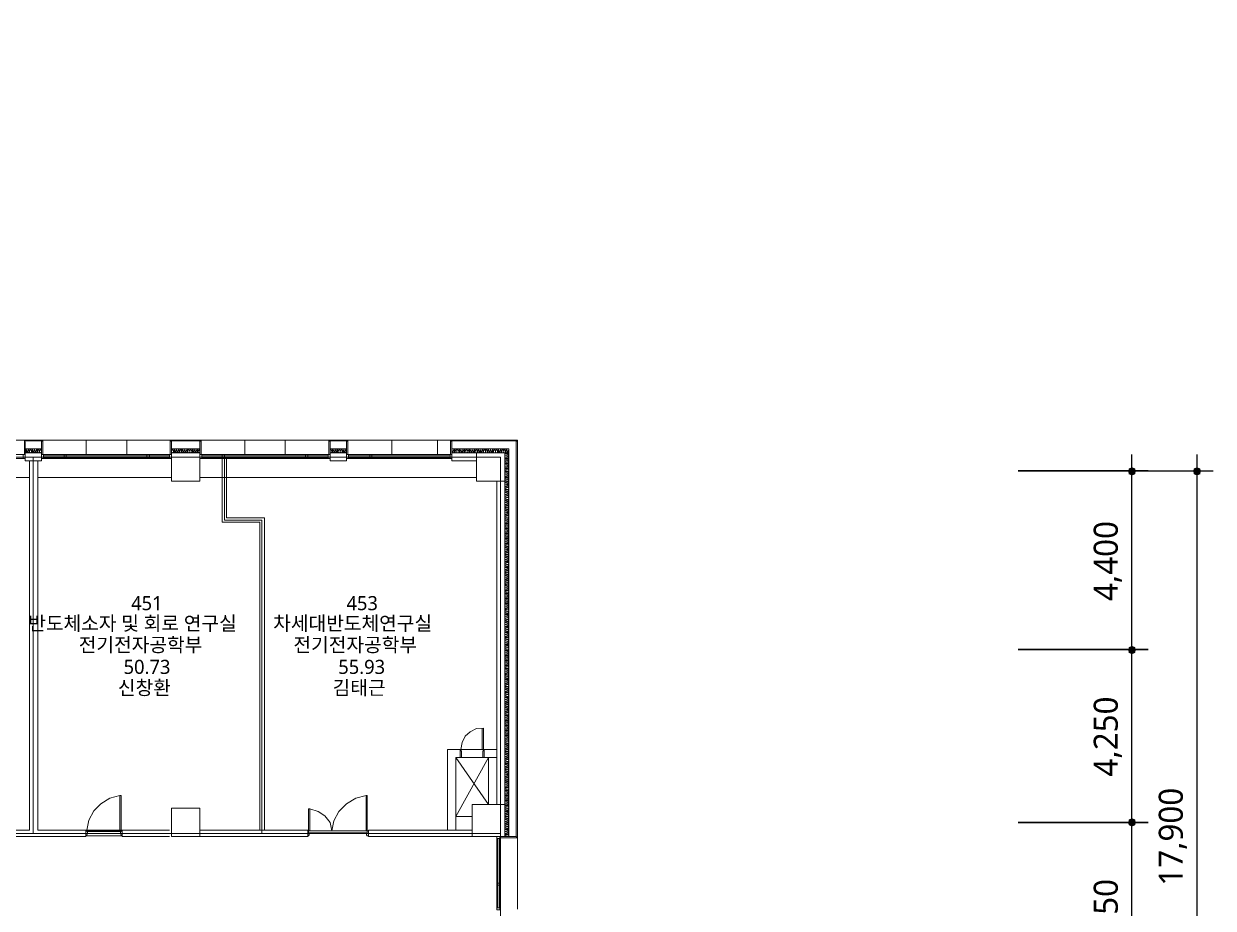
# Model space of a CAD drawing. Header units: millimetres. Extents: x -4005 to 126991, y -1911 to 106703.
# Drawn here: x 97711 to 126991, y 27862 to 49640 of the extents above; entities that cross this region are included whole.
import ezdxf

# ---------------------------------------------------------------- set-up
doc = ezdxf.new("R2010")
doc.units = ezdxf.units.MM
for name, color, linetype in [('PDF_문자', 7, 'Continuous'), ('PDF_솔리드 채우기', 7, 'Continuous'), ('PDF_형상', 7, 'Continuous')]:
    doc.layers.add(name, color=color, linetype=linetype)
doc.styles.add('PDF 맑은 고딕', font='malgun.ttf')

msp = doc.modelspace()

# ---------------------------------------------------------------- linework, layer by layer
at = {"layer": 'PDF_솔리드 채우기', "transparency": 33554559}
for points in [[(124914, 38689), (124898, 38627), (124992, 38627)], [(124992, 38720), (124914, 38689), (124992, 38627)], [(125069, 38689), (124992, 38720), (124992, 38627)], [(125085, 38627), (125069, 38689), (124992, 38627)], [(126515, 38689), (126499, 38627), (126593, 38627)], [(126593, 38720), (126515, 38689), (126593, 38627)], [(126670, 38689), (126593, 38720), (126593, 38627)], [(126686, 38627), (126670, 38689), (126593, 38627)], [(124898, 38627), (124914, 38549), (124992, 38627)], [(124914, 38549), (124992, 38518), (124992, 38627)], [(124992, 38518), (125069, 38549), (124992, 38627)], [(125069, 38549), (125085, 38627), (124992, 38627)], [(126499, 38627), (126515, 38549), (126593, 38627)], [(126515, 38549), (126593, 38518), (126593, 38627)], [(126593, 38518), (126670, 38549), (126593, 38627)], [(126670, 38549), (126686, 38627), (126593, 38627)], [(124914, 34290), (124898, 34228), (124992, 34228)], [(124914, 34290), (124898, 34228), (124992, 34228)], [(124992, 34321), (124914, 34290), (124992, 34228)], [(124992, 34321), (124914, 34290), (124992, 34228)], [(125069, 34290), (124992, 34321), (124992, 34228)], [(125069, 34290), (124992, 34321), (124992, 34228)], [(125085, 34228), (125069, 34290), (124992, 34228)], [(125085, 34228), (125069, 34290), (124992, 34228)], [(124898, 34228), (124914, 34150), (124992, 34228)], [(124898, 34228), (124914, 34150), (124992, 34228)], [(124914, 34150), (124992, 34119), (124992, 34228)], [(124914, 34150), (124992, 34119), (124992, 34228)], [(124992, 34119), (125069, 34150), (124992, 34228)], [(125069, 34150), (125085, 34228), (124992, 34228)], [(124992, 34119), (125069, 34150), (124992, 34228)], [(125069, 34150), (125085, 34228), (124992, 34228)], [(124914, 30046), (124898, 29969), (124992, 29969)], [(124914, 30046), (124898, 29969), (124992, 29969)], [(124898, 29969), (124914, 29907), (124992, 29969)], [(124898, 29969), (124914, 29907), (124992, 29969)], [(124992, 30078), (124914, 30046), (124992, 29969)], [(124992, 30078), (124914, 30046), (124992, 29969)], [(124914, 29907), (124992, 29875), (124992, 29969)], [(124914, 29907), (124992, 29875), (124992, 29969)], [(125069, 30046), (124992, 30078), (124992, 29969)], [(125069, 30046), (124992, 30078), (124992, 29969)], [(125085, 29969), (125069, 30046), (124992, 29969)], [(125085, 29969), (125069, 30046), (124992, 29969)], [(124992, 29875), (125069, 29907), (124992, 29969)], [(125069, 29907), (125085, 29969), (124992, 29969)], [(124992, 29875), (125069, 29907), (124992, 29969)], [(125069, 29907), (125085, 29969), (124992, 29969)]]:
    msp.add_solid(points, dxfattribs=at)
at = {"layer": 'PDF_형상', "lineweight": 5}
for points in [[(80953, 49975), (80953, 42482), (79306, 42482), (79306, 38969), (82943, 38969), (86456, 38969), (97944, 38969), (103571, 38969), (109447, 38969), (109447, 29704), (109447, 24435), (105452, 24435), (105452, 20471), (101706, 20471), (97944, 20471), (94198, 20471), (90451, 20471), (86705, 20471), (82943, 20471), (79197, 20471), (75451, 20471), (71704, 20471)], [(108219, 39389), (81327, 39389), (81295, 39358), (81295, 39031), (81327, 39031), (81327, 39389)], [(99250, 39389), (99250, 39031)], [(100244, 39389), (100244, 39031)], [(103151, 39389), (103151, 39031)], [(104146, 39389), (104146, 39031)], [(106773, 39389), (106773, 39031)], [(107892, 39389), (107892, 39031)], [(94555, 39031), (97742, 39031)], [(98146, 39031), (101348, 39031)], [(98193, 39000), (101301, 39000)], [(98193, 38954), (101301, 38954)], [(102048, 39031), (105250, 39031)], [(102094, 39000), (105203, 39000)], [(102094, 38954), (105203, 38954)], [(105654, 39031), (108250, 39031)], [(105701, 39000), (108203, 39000)], [(105701, 38954), (108203, 38954)], [(108747, 29782), (106198, 29782), (106198, 29627), (109556, 29627), (109556, 39078), (108250, 39078), (108250, 38876), (108856, 38876)], [(108250, 39171), (109649, 39171), (109649, 29627)], [(108856, 39078), (108856, 38378), (109556, 38378)], [(109556, 39078), (109556, 39062), (109571, 39062), (109618, 39062), (109633, 39062), (109649, 39047), (109633, 39031), (109618, 39031), (109571, 39047), (109556, 39047), (109556, 39031), (109556, 39016), (109556, 39000), (109571, 39000), (109556, 39000), (109556, 38985), (109556, 38969), (109556, 38954), (109571, 38954), (109618, 38969), (109633, 38969), (109649, 38954), (109633, 38938), (109618, 38938), (109571, 38938), (109556, 38938), (109556, 38922), (109556, 38907), (109571, 38907), (109618, 38922), (109633, 38922), (109649, 38907), (109633, 38891), (109618, 38876), (109571, 38891), (109556, 38891), (109556, 38876), (109556, 38860), (109571, 38860), (109618, 38876), (109633, 38860), (109649, 38845), (109633, 38829), (109618, 38829), (109571, 38845), (109556, 38845), (109556, 38829), (109556, 38814), (109571, 38814), (109618, 38814), (109633, 38814), (109649, 38798), (109633, 38783), (109618, 38783), (109571, 38798), (109556, 38798), (109556, 38783), (109556, 38767), (109556, 38751), (109571, 38751), (109556, 38751), (109556, 38736), (109556, 38720), (109556, 38705), (109571, 38705), (109618, 38720), (109633, 38720), (109649, 38705), (109633, 38689), (109618, 38689), (109571, 38689), (109556, 38689), (109556, 38674), (109556, 38658), (109571, 38658), (109618, 38674), (109633, 38674), (109649, 38658), (109633, 38627), (109618, 38627), (109571, 38643), (109556, 38643), (109556, 38627), (109556, 38612), (109571, 38612), (109618, 38612), (109633, 38612), (109649, 38596), (109633, 38580), (109618, 38580), (109571, 38596), (109556, 38596), (109556, 38580), (109556, 38565), (109571, 38549), (109556, 38549), (109556, 38534), (109556, 38518), (109556, 38503), (109571, 38503), (109618, 38518), (109633, 38518), (109649, 38503), (109633, 38487), (109618, 38487), (109571, 38487), (109556, 38487), (109556, 38472), (109556, 38456), (109571, 38456), (109618, 38472), (109633, 38472), (109649, 38456), (109633, 38441), (109618, 38425), (109571, 38441), (109556, 38441), (109556, 38425), (109556, 38409), (109571, 38409), (109618, 38425), (109633, 38409), (109649, 38394), (109633, 38378), (109618, 38378), (109571, 38394), (109556, 38394), (109556, 38378), (109556, 38363), (109571, 38363), (109618, 38363), (109633, 38363), (109649, 38347), (109633, 38332), (109618, 38332), (109571, 38347), (109556, 38347), (109556, 38332), (109556, 38316), (109556, 38301), (109571, 38301), (109556, 38301), (109556, 38285), (109556, 38270), (109556, 38254), (109571, 38254), (109618, 38270), (109633, 38270), (109649, 38254), (109633, 38238), (109618, 38238), (109571, 38238), (109556, 38238), (109556, 38223), (109556, 38207), (109571, 38207), (109618, 38223), (109633, 38223), (109649, 38207), (109633, 38176), (109618, 38176), (109571, 38192), (109556, 38192), (109556, 38176), (109556, 38161), (109571, 38161), (109618, 38176), (109633, 38161), (109649, 38145), (109633, 38130), (109618, 38130), (109571, 38145), (109556, 38145), (109556, 38130), (109556, 38114), (109571, 38114), (109618, 38114), (109633, 38114), (109649, 38099), (109633, 38083), (109618, 38083), (109571, 38099), (109556, 38099), (109556, 38083), (109556, 38067), (109556, 38052), (109571, 38052), (109556, 38036), (109556, 38021), (109556, 38005), (109571, 38005), (109618, 38021), (109633, 38021), (109649, 38005), (109633, 37990), (109618, 37974), (109571, 37990), (109556, 37990), (109556, 37974), (109556, 37959), (109571, 37959), (109618, 37974), (109633, 37974), (109649, 37943), (109633, 37928), (109618, 37928), (109571, 37943), (109556, 37943), (109556, 37928), (109556, 37912), (109571, 37912), (109618, 37912), (109633, 37912), (109649, 37896), (109633, 37881), (109618, 37881), (109571, 37896), (109556, 37896), (109556, 37881), (109556, 37865), (109556, 37850), (109571, 37850), (109556, 37850), (109556, 37834), (109556, 37819), (109556, 37803), (109571, 37803), (109618, 37819), (109633, 37819), (109649, 37803), (109633, 37788), (109618, 37788), (109571, 37788), (109556, 37788), (109556, 37772), (109556, 37757), (109571, 37757), (109618, 37772), (109633, 37772), (109649, 37757), (109633, 37741), (109618, 37725), (109571, 37741), (109556, 37741), (109556, 37725), (109556, 37710), (109571, 37710), (109618, 37725), (109633, 37710), (109649, 37694), (109633, 37679), (109618, 37679), (109571, 37694), (109556, 37694), (109556, 37679), (109556, 37663), (109571, 37663), (109618, 37663), (109633, 37663), (109649, 37648), (109633, 37632), (109618, 37632), (109571, 37648), (109556, 37648), (109556, 37632), (109556, 37617), (109556, 37601), (109571, 37601), (109556, 37601), (109556, 37586), (109556, 37570), (109556, 37554), (109571, 37554), (109618, 37570), (109633, 37570), (109649, 37554), (109633, 37539), (109618, 37539), (109571, 37539), (109556, 37539), (109556, 37523), (109556, 37508), (109571, 37508), (109618, 37523), (109633, 37523), (109649, 37508), (109633, 37477), (109618, 37477), (109571, 37492), (109556, 37492), (109556, 37477), (109556, 37461), (109571, 37461), (109618, 37477), (109633, 37461), (109649, 37446), (109633, 37430), (109618, 37430), (109571, 37446), (109556, 37446), (109556, 37430), (109556, 37415), (109571, 37399), (109556, 37399), (109556, 37383), (109556, 37368), (109556, 37352), (109571, 37352), (109618, 37368), (109633, 37368), (109649, 37352), (109633, 37337), (109618, 37337), (109571, 37337), (109556, 37337), (109556, 37321), (109556, 37306), (109571, 37306), (109618, 37321), (109633, 37321), (109649, 37306), (109633, 37290), (109618, 37275), (109571, 37290), (109556, 37290), (109556, 37275), (109556, 37259), (109571, 37259), (109618, 37275), (109633, 37259), (109649, 37244), (109633, 37228), (109618, 37228), (109571, 37244), (109556, 37244), (109556, 37228), (109556, 37213), (109571, 37213), (109618, 37213), (109633, 37213), (109649, 37197), (109633, 37181), (109618, 37181), (109571, 37197), (109556, 37197), (109556, 37181), (109556, 37166), (109556, 37150), (109571, 37150), (109556, 37150), (109556, 37135), (109556, 37119), (109556, 37104), (109571, 37104), (109618, 37119), (109633, 37119), (109649, 37104), (109633, 37088), (109618, 37088), (109571, 37088), (109556, 37088), (109556, 37073), (109556, 37057), (109571, 37057), (109618, 37073), (109633, 37073), (109649, 37057), (109633, 37042), (109618, 37026), (109571, 37042), (109556, 37042), (109556, 37026), (109556, 37010), (109571, 37010), (109618, 37026), (109633, 37010), (109649, 36995), (109633, 36979), (109618, 36979), (109571, 36995), (109556, 36995), (109556, 36979), (109556, 36964), (109571, 36964), (109618, 36964), (109633, 36964), (109649, 36948), (109633, 36933), (109618, 36933), (109571, 36948), (109556, 36948), (109556, 36933), (109556, 36917), (109556, 36902), (109571, 36902), (109556, 36886), (109556, 36871), (109556, 36855), (109571, 36855), (109618, 36871), (109633, 36871), (109649, 36855), (109633, 36839), (109618, 36839), (109571, 36839), (109556, 36839), (109556, 36824), (109556, 36808), (109571, 36808), (109618, 36824), (109633, 36824), (109649, 36793), (109633, 36777), (109618, 36777), (109571, 36793), (109556, 36793), (109556, 36777), (109556, 36762), (109571, 36762), (109618, 36762), (109633, 36762), (109649, 36746), (109633, 36731), (109618, 36731), (109571, 36746), (109556, 36746), (109556, 36731), (109556, 36715), (109556, 36700), (109571, 36700), (109556, 36700), (109556, 36684), (109556, 36668), (109556, 36653), (109571, 36653), (109618, 36668), (109633, 36668), (109649, 36653), (109633, 36637), (109618, 36637), (109571, 36637), (109556, 36637), (109556, 36622), (109556, 36606), (109571, 36606), (109618, 36622), (109633, 36622), (109649, 36606), (109633, 36591), (109618, 36575), (109571, 36591), (109556, 36591), (109556, 36575), (109556, 36560), (109571, 36560), (109618, 36575), (109633, 36560), (109649, 36544), (109633, 36529), (109618, 36529), (109571, 36544), (109556, 36544), (109556, 36529), (109556, 36513), (109571, 36513), (109618, 36513), (109633, 36513), (109649, 36497), (109633, 36482), (109618, 36482), (109571, 36497), (109556, 36497), (109556, 36482), (109556, 36466), (109556, 36451), (109571, 36451), (109556, 36451), (109556, 36435), (109556, 36420), (109556, 36404), (109571, 36404), (109618, 36420), (109633, 36420), (109649, 36404), (109633, 36389), (109618, 36389), (109571, 36389), (109556, 36389), (109556, 36373), (109556, 36358), (109571, 36358), (109618, 36373), (109633, 36373), (109649, 36358), (109633, 36326), (109618, 36326), (109571, 36342), (109556, 36342), (109556, 36326), (109556, 36311), (109571, 36311), (109618, 36326), (109633, 36311), (109649, 36295), (109633, 36280), (109618, 36280), (109571, 36295), (109556, 36295), (109556, 36280), (109556, 36264), (109571, 36264), (109618, 36264), (109633, 36264), (109649, 36249), (109633, 36233), (109618, 36233), (109571, 36249), (109556, 36249), (109556, 36233), (109556, 36218), (109556, 36202), (109571, 36202), (109618, 36218), (109633, 36218), (109649, 36202), (109633, 36187), (109618, 36187), (109571, 36187), (109556, 36187), (109556, 36171), (109556, 36155), (109571, 36155), (109618, 36171), (109633, 36171), (109649, 36155), (109633, 36140), (109618, 36124), (109571, 36140), (109556, 36140), (109556, 36124), (109556, 36109), (109571, 36109), (109618, 36124), (109633, 36124), (109649, 36093), (109633, 36078), (109618, 36078), (109571, 36093), (109556, 36093), (109556, 36078), (109556, 36062), (109571, 36062), (109618, 36062), (109633, 36062), (109649, 36047), (109633, 36031), (109618, 36031), (109571, 36047), (109556, 36047), (109556, 36031), (109556, 36016), (109556, 36000), (109571, 36000), (109556, 36000), (109556, 35984), (109556, 35969), (109556, 35953), (109571, 35953), (109618, 35969), (109633, 35969), (109649, 35953), (109633, 35938), (109618, 35938), (109571, 35938), (109556, 35938), (109556, 35922), (109556, 35907), (109571, 35907), (109618, 35922), (109633, 35922), (109649, 35907), (109633, 35891), (109618, 35876), (109571, 35891), (109556, 35891), (109556, 35876), (109556, 35860), (109571, 35860), (109618, 35876), (109633, 35860), (109649, 35845), (109633, 35829), (109618, 35829), (109571, 35845), (109556, 35845), (109556, 35829), (109556, 35813), (109571, 35813), (109618, 35813), (109633, 35813), (109649, 35798), (109633, 35782), (109618, 35782), (109571, 35798), (109556, 35798), (109556, 35782), (109556, 35767), (109556, 35751), (109571, 35751), (109556, 35751), (109556, 35736), (109556, 35720), (109556, 35705), (109571, 35705), (109618, 35720), (109633, 35720), (109649, 35705), (109633, 35689), (109618, 35689), (109571, 35689), (109556, 35689), (109556, 35674), (109556, 35658), (109571, 35658), (109618, 35674), (109633, 35674), (109649, 35658), (109633, 35627), (109618, 35627), (109571, 35642), (109556, 35642), (109556, 35627), (109556, 35611), (109571, 35611), (109618, 35611), (109633, 35611), (109649, 35596), (109633, 35580), (109618, 35580), (109571, 35596), (109556, 35596), (109556, 35580), (109556, 35565), (109571, 35549), (109556, 35549), (109556, 35534), (109556, 35518), (109556, 35503), (109571, 35503), (109618, 35518), (109633, 35518), (109649, 35503), (109633, 35487), (109618, 35487), (109571, 35487), (109556, 35487), (109556, 35472), (109556, 35456), (109571, 35456), (109618, 35472), (109633, 35472), (109649, 35456), (109633, 35440), (109618, 35425), (109571, 35440), (109556, 35440), (109556, 35425), (109556, 35409), (109571, 35409), (109618, 35425), (109633, 35409), (109649, 35394), (109633, 35378), (109618, 35378), (109571, 35394), (109556, 35394), (109556, 35378), (109556, 35363), (109571, 35363), (109618, 35363), (109633, 35363), (109649, 35347), (109633, 35332), (109618, 35332), (109571, 35347), (109556, 35347), (109556, 35332), (109556, 35316), (109556, 35301), (109571, 35301), (109556, 35301), (109556, 35285), (109556, 35269), (109556, 35254), (109571, 35254), (109618, 35269), (109633, 35269), (109649, 35254), (109633, 35238), (109618, 35238), (109571, 35238), (109556, 35238), (109556, 35223), (109556, 35207), (109571, 35207), (109618, 35223), (109633, 35223), (109649, 35207), (109633, 35176), (109618, 35176), (109571, 35192), (109556, 35192), (109556, 35176), (109556, 35161), (109571, 35161), (109618, 35176), (109633, 35161), (109649, 35145), (109633, 35130), (109618, 35130), (109571, 35145), (109556, 35145), (109556, 35130), (109556, 35114), (109571, 35114), (109618, 35114), (109633, 35114), (109649, 35098), (109633, 35083), (109618, 35083), (109571, 35098), (109556, 35098), (109556, 35083), (109556, 35067), (109556, 35052), (109571, 35052), (109556, 35036), (109556, 35021), (109556, 35005), (109571, 35005), (109618, 35021), (109633, 35021), (109649, 35005), (109633, 34990), (109618, 34974), (109571, 34990), (109556, 34990), (109556, 34974), (109556, 34959), (109571, 34959), (109618, 34974), (109633, 34974), (109649, 34943), (109633, 34927), (109618, 34927), (109571, 34943), (109556, 34943), (109556, 34927), (109556, 34912), (109571, 34912), (109618, 34912), (109633, 34912), (109649, 34896), (109633, 34881), (109618, 34881), (109571, 34896), (109556, 34896), (109556, 34881), (109556, 34865), (109556, 34850), (109571, 34850), (109556, 34850), (109556, 34834), (109556, 34819), (109556, 34803), (109571, 34803), (109618, 34819), (109633, 34819), (109649, 34803), (109633, 34788), (109618, 34788), (109571, 34788), (109556, 34788), (109556, 34772), (109556, 34756), (109571, 34756), (109618, 34772), (109633, 34772), (109649, 34756), (109633, 34741), (109618, 34725), (109571, 34741), (109556, 34741), (109556, 34725), (109556, 34710), (109571, 34710), (109618, 34725), (109633, 34710), (109649, 34694), (109633, 34679), (109618, 34679), (109571, 34694), (109556, 34694), (109556, 34679), (109556, 34663), (109571, 34663), (109618, 34663), (109633, 34663), (109649, 34648), (109633, 34632), (109618, 34632), (109571, 34648), (109556, 34648), (109556, 34632), (109556, 34617), (109556, 34601), (109571, 34601), (109556, 34601), (109556, 34585), (109556, 34570), (109556, 34554), (109571, 34554), (109618, 34570), (109633, 34570), (109649, 34554), (109633, 34539), (109618, 34539), (109571, 34539), (109556, 34539), (109556, 34523), (109556, 34508), (109571, 34508), (109618, 34523), (109633, 34523), (109649, 34508), (109633, 34477), (109618, 34477), (109571, 34492), (109556, 34492), (109556, 34477), (109556, 34461), (109571, 34461), (109618, 34477), (109633, 34461), (109649, 34446), (109633, 34430), (109618, 34430), (109571, 34446), (109556, 34446), (109556, 34430), (109556, 34414), (109571, 34399), (109556, 34399), (109556, 34383), (109556, 34368), (109556, 34352), (109571, 34352), (109618, 34368), (109633, 34368), (109649, 34352), (109633, 34337), (109618, 34337), (109571, 34337), (109556, 34337), (109556, 34321), (109556, 34306), (109571, 34306), (109618, 34321), (109633, 34321), (109649, 34306), (109633, 34290), (109618, 34275), (109571, 34290), (109556, 34290), (109556, 34275), (109556, 34259), (109571, 34259), (109618, 34275), (109633, 34275), (109649, 34243), (109633, 34228), (109618, 34228), (109571, 34243), (109556, 34243), (109556, 34228), (109556, 34212), (109571, 34212), (109618, 34212), (109633, 34212), (109649, 34197), (109633, 34181), (109618, 34181), (109571, 34197), (109556, 34197), (109556, 34181), (109556, 34166), (109556, 34150), (109571, 34150), (109556, 34150), (109556, 34135), (109556, 34119), (109556, 34104), (109571, 34104), (109618, 34119), (109633, 34119), (109649, 34104), (109633, 34088), (109618, 34088), (109571, 34088), (109556, 34088), (109556, 34072), (109556, 34057), (109571, 34057), (109618, 34072), (109633, 34072), (109649, 34057), (109633, 34041), (109618, 34026), (109571, 34041), (109556, 34041), (109556, 34026), (109556, 34010), (109571, 34010), (109618, 34026), (109633, 34010), (109649, 33995), (109633, 33979), (109618, 33979), (109571, 33995), (109556, 33995), (109556, 33979), (109556, 33964), (109571, 33964), (109618, 33964), (109633, 33964), (109649, 33948), (109633, 33933), (109618, 33933), (109571, 33948), (109556, 33948), (109556, 33933), (109556, 33917), (109556, 33901), (109571, 33901), (109556, 33886), (109556, 33870), (109556, 33855), (109571, 33855), (109618, 33870), (109633, 33870), (109649, 33855), (109633, 33839), (109618, 33839), (109571, 33839), (109556, 33839), (109556, 33824), (109556, 33808), (109571, 33808), (109618, 33824), (109633, 33824), (109649, 33793), (109633, 33777), (109618, 33777), (109571, 33793), (109556, 33793), (109556, 33777), (109556, 33762), (109571, 33762), (109618, 33762), (109633, 33762), (109649, 33746), (109633, 33731), (109618, 33731), (109571, 33746), (109556, 33746), (109556, 33731), (109556, 33715), (109556, 33699), (109571, 33699), (109556, 33699), (109556, 33684), (109556, 33668), (109556, 33653), (109571, 33653), (109618, 33668), (109633, 33668), (109649, 33653), (109633, 33637), (109618, 33637), (109571, 33637), (109556, 33637), (109556, 33622), (109556, 33606), (109571, 33606), (109618, 33622), (109633, 33622), (109649, 33606), (109633, 33591), (109618, 33575), (109571, 33591), (109556, 33591), (109556, 33575), (109556, 33560), (109571, 33560), (109618, 33575), (109633, 33560), (109649, 33544), (109633, 33528), (109618, 33528), (109571, 33544), (109556, 33544), (109556, 33528), (109556, 33513), (109571, 33513), (109618, 33513), (109633, 33513), (109649, 33497), (109633, 33482), (109618, 33482), (109571, 33497), (109556, 33497), (109556, 33482), (109556, 33466), (109556, 33451), (109571, 33451), (109556, 33451), (109556, 33435), (109556, 33420), (109556, 33404), (109571, 33404), (109618, 33420), (109633, 33420), (109649, 33404), (109633, 33389), (109618, 33389), (109571, 33389), (109556, 33389), (109556, 33373), (109556, 33357), (109571, 33357), (109618, 33373), (109633, 33373), (109649, 33357), (109633, 33326), (109618, 33326), (109571, 33342), (109556, 33342), (109556, 33326), (109556, 33311), (109571, 33311), (109618, 33326), (109633, 33311), (109649, 33295), (109633, 33280), (109618, 33280), (109571, 33295), (109556, 33295), (109556, 33280), (109556, 33264), (109571, 33264), (109618, 33264), (109633, 33264), (109649, 33249), (109633, 33233), (109618, 33233), (109571, 33249), (109556, 33249), (109556, 33233), (109556, 33218), (109556, 33202), (109571, 33202), (109618, 33218), (109633, 33218), (109649, 33202), (109633, 33186), (109618, 33186), (109571, 33186), (109556, 33186), (109556, 33171), (109556, 33155), (109571, 33155), (109618, 33171), (109633, 33171), (109649, 33155), (109633, 33140), (109618, 33124), (109571, 33140), (109556, 33140), (109556, 33124), (109556, 33109), (109571, 33109), (109618, 33124), (109633, 33124), (109649, 33093), (109633, 33078), (109618, 33078), (109571, 33093), (109556, 33093), (109556, 33078), (109556, 33062), (109571, 33062), (109618, 33062), (109633, 33062), (109649, 33047), (109633, 33031), (109618, 33031), (109571, 33047), (109556, 33047), (109556, 33031), (109556, 33015), (109556, 33000), (109571, 33000), (109556, 33000), (109556, 32984), (109556, 32969), (109556, 32953), (109571, 32953), (109618, 32969), (109633, 32969), (109649, 32953), (109633, 32938), (109618, 32938), (109571, 32938), (109556, 32938), (109556, 32922), (109556, 32907), (109571, 32907), (109618, 32922), (109633, 32922), (109649, 32907), (109633, 32891), (109618, 32876), (109571, 32891), (109556, 32891), (109556, 32876), (109556, 32860), (109571, 32860), (109618, 32876), (109633, 32860), (109649, 32844), (109633, 32829), (109618, 32829), (109571, 32844), (109556, 32844), (109556, 32829), (109556, 32813), (109571, 32813), (109618, 32813), (109633, 32813), (109649, 32798), (109633, 32782), (109618, 32782), (109571, 32798), (109556, 32798), (109556, 32782), (109556, 32767), (109556, 32751), (109571, 32751), (109556, 32751), (109556, 32736), (109556, 32720), (109556, 32705), (109571, 32705), (109618, 32720), (109633, 32720), (109649, 32705), (109633, 32689), (109618, 32689), (109571, 32689), (109556, 32689), (109556, 32673), (109556, 32658), (109571, 32658), (109618, 32673), (109633, 32673), (109649, 32658), (109633, 32627), (109618, 32627), (109571, 32642), (109556, 32642), (109556, 32627), (109556, 32611), (109571, 32611), (109618, 32611), (109633, 32611), (109649, 32596), (109633, 32580), (109618, 32580), (109571, 32596), (109556, 32596), (109556, 32580), (109556, 32565), (109571, 32549), (109556, 32549), (109556, 32534), (109556, 32518), (109556, 32502), (109571, 32502), (109618, 32518), (109633, 32518), (109649, 32502), (109633, 32487), (109618, 32487), (109571, 32487), (109556, 32487), (109556, 32471), (109556, 32456), (109571, 32456), (109618, 32471), (109633, 32471), (109649, 32456), (109633, 32440), (109618, 32425), (109571, 32440), (109556, 32440), (109556, 32425), (109556, 32409), (109571, 32409), (109618, 32425), (109633, 32409), (109649, 32394), (109633, 32378), (109618, 32378), (109571, 32394), (109556, 32394), (109556, 32378), (109556, 32363), (109571, 32363), (109618, 32363), (109633, 32363), (109649, 32347), (109633, 32331), (109618, 32331), (109571, 32347), (109556, 32347), (109556, 32331), (109556, 32316), (109556, 32300), (109571, 32300), (109556, 32300), (109556, 32285), (109556, 32269), (109556, 32254), (109571, 32254), (109618, 32269), (109633, 32269), (109649, 32254), (109633, 32238), (109618, 32238), (109571, 32238), (109556, 32238), (109556, 32223), (109556, 32207), (109571, 32207), (109618, 32223), (109633, 32223), (109649, 32207), (109633, 32192), (109618, 32176), (109571, 32192), (109556, 32192), (109556, 32176), (109556, 32160), (109571, 32160), (109618, 32176), (109633, 32160), (109649, 32145), (109633, 32129), (109618, 32129), (109571, 32145), (109556, 32145), (109556, 32129), (109556, 32114), (109571, 32114), (109618, 32114), (109633, 32114), (109649, 32098), (109633, 32083), (109618, 32083), (109571, 32098), (109556, 32098), (109556, 32083), (109556, 32067), (109556, 32052), (109571, 32052), (109556, 32036), (109556, 32021), (109556, 32005), (109571, 32005), (109618, 32021), (109633, 32021), (109649, 32005), (109633, 31989), (109618, 31974), (109571, 31989), (109556, 31989), (109556, 31974), (109556, 31958), (109571, 31958), (109618, 31974), (109633, 31974), (109649, 31943), (109633, 31927), (109618, 31927), (109571, 31943), (109556, 31943), (109556, 31927), (109556, 31912), (109571, 31912), (109618, 31912), (109633, 31912), (109649, 31896), (109633, 31881), (109618, 31881), (109571, 31896), (109556, 31896), (109556, 31881), (109556, 31865), (109556, 31850), (109571, 31850), (109556, 31850), (109556, 31834), (109556, 31819), (109556, 31803), (109571, 31803), (109618, 31819), (109633, 31819), (109649, 31803), (109633, 31787), (109618, 31787), (109571, 31787), (109556, 31787), (109556, 31772), (109556, 31756), (109571, 31756), (109618, 31772), (109633, 31772), (109649, 31756), (109633, 31741), (109618, 31725), (109571, 31741), (109556, 31741), (109556, 31725), (109556, 31710), (109571, 31710), (109618, 31725), (109633, 31710), (109649, 31694), (109633, 31679), (109618, 31679), (109571, 31694), (109556, 31694), (109556, 31679), (109556, 31663), (109571, 31663), (109618, 31663), (109633, 31663), (109649, 31648), (109633, 31632), (109618, 31632), (109571, 31648), (109556, 31648), (109556, 31632), (109556, 31616), (109556, 31601), (109571, 31601), (109556, 31601), (109556, 31585), (109556, 31570), (109556, 31554), (109571, 31554), (109618, 31570), (109633, 31570), (109649, 31554), (109633, 31539), (109618, 31539), (109571, 31539), (109556, 31539), (109556, 31523), (109556, 31508), (109571, 31508), (109618, 31523), (109633, 31523), (109649, 31508), (109633, 31477), (109618, 31477), (109571, 31492), (109556, 31492), (109556, 31477), (109556, 31461), (109571, 31461), (109618, 31477), (109633, 31461), (109649, 31445), (109633, 31430), (109618, 31430), (109571, 31445), (109556, 31445), (109556, 31430), (109556, 31414), (109571, 31414), (109618, 31414), (109633, 31414), (109649, 31399), (109633, 31383), (109618, 31383), (109571, 31399), (109556, 31399), (109556, 31383), (109556, 31368), (109556, 31352), (109571, 31352), (109618, 31368), (109633, 31368), (109649, 31352), (109633, 31337), (109618, 31337), (109571, 31337), (109556, 31337), (109556, 31321), (109556, 31306), (109571, 31306), (109618, 31321), (109633, 31321), (109649, 31306), (109633, 31290), (109618, 31274), (109571, 31290), (109556, 31290), (109556, 31274), (109556, 31259), (109571, 31259), (109618, 31274), (109633, 31274), (109649, 31243), (109633, 31228), (109618, 31228), (109571, 31243), (109556, 31243), (109556, 31228), (109556, 31212), (109571, 31212), (109618, 31212), (109633, 31212), (109649, 31197), (109633, 31181), (109618, 31181), (109571, 31197), (109556, 31197), (109556, 31181), (109556, 31166), (109556, 31150), (109571, 31150), (109556, 31150), (109556, 31135), (109556, 31119), (109556, 31103), (109571, 31103), (109618, 31119), (109633, 31119), (109649, 31103), (109633, 31088), (109618, 31088), (109571, 31088), (109556, 31088), (109556, 31072), (109556, 31057), (109571, 31057), (109618, 31072), (109633, 31072), (109649, 31057), (109633, 31041), (109618, 31026), (109571, 31041), (109556, 31041), (109556, 31026), (109556, 31010), (109571, 31010), (109618, 31026), (109633, 31010), (109649, 30995), (109633, 30979), (109618, 30979), (109571, 30995), (109556, 30995), (109556, 30979), (109556, 30964), (109571, 30964), (109618, 30964), (109633, 30964), (109649, 30948), (109633, 30932), (109618, 30932), (109571, 30948), (109556, 30948), (109556, 30932), (109556, 30917), (109556, 30901), (109571, 30901), (109556, 30901), (109556, 30886), (109556, 30870), (109556, 30855), (109571, 30855), (109618, 30870), (109633, 30870), (109649, 30855), (109633, 30839), (109618, 30839), (109571, 30839), (109556, 30839), (109556, 30824), (109556, 30808), (109571, 30808), (109618, 30824), (109633, 30824), (109649, 30793), (109633, 30777), (109618, 30777), (109571, 30793), (109556, 30793), (109556, 30777), (109556, 30761), (109571, 30761), (109618, 30761), (109633, 30761), (109649, 30746), (109633, 30730), (109618, 30730), (109571, 30746), (109556, 30746), (109556, 30730), (109556, 30715), (109556, 30699), (109571, 30699), (109556, 30699), (109556, 30684), (109556, 30668), (109556, 30653), (109571, 30653), (109618, 30668), (109633, 30668), (109649, 30653), (109633, 30637), (109618, 30637), (109571, 30637), (109556, 30637), (109556, 30622), (109556, 30606), (109571, 30606), (109618, 30622), (109633, 30622), (109649, 30606), (109633, 30590), (109618, 30575), (109571, 30590), (109556, 30590), (109556, 30575), (109556, 30559), (109571, 30559), (109618, 30575), (109633, 30559), (109649, 30544), (109633, 30528), (109618, 30528), (109571, 30544), (109556, 30544), (109556, 30528), (109556, 30513), (109571, 30513), (109618, 30513), (109633, 30513), (109649, 30497), (109633, 30482), (109618, 30482), (109571, 30497), (109556, 30497), (109556, 30482), (109556, 30466), (109556, 30451), (109571, 30451), (109556, 30451), (109556, 30435), (109556, 30419), (109556, 30404), (109571, 30404), (109618, 30419), (109633, 30419), (109649, 30404), (109633, 30388), (109618, 30388), (109571, 30388), (109556, 30388), (109556, 30373), (109556, 30357), (109571, 30357), (109618, 30373), (109633, 30373), (109649, 30357), (109633, 30326), (109618, 30326), (109571, 30342), (109556, 30342), (109556, 30326), (109556, 30311), (109571, 30311), (109618, 30326), (109633, 30311), (109649, 30295), (109633, 30280), (109618, 30280), (109571, 30295), (109556, 30295), (109556, 30280), (109556, 30264), (109571, 30264), (109618, 30264), (109633, 30264), (109649, 30248), (109633, 30233), (109618, 30233), (109571, 30248), (109556, 30248), (109556, 30233), (109556, 30217), (109556, 30202), (109571, 30202), (109618, 30217), (109633, 30217), (109649, 30202), (109633, 30186), (109618, 30186), (109571, 30186), (109556, 30186), (109556, 30171), (109556, 30155), (109571, 30155), (109618, 30171), (109633, 30171), (109649, 30155), (109633, 30140), (109618, 30124), (109571, 30140), (109556, 30140), (109556, 30124), (109556, 30109), (109571, 30109), (109618, 30124), (109633, 30124), (109649, 30093), (109633, 30078), (109618, 30078), (109571, 30093), (109556, 30093), (109556, 30078), (109556, 30062), (109571, 30062), (109618, 30062), (109633, 30062), (109649, 30046), (109633, 30031), (109618, 30031), (109571, 30046), (109556, 30046), (109556, 30031), (109556, 30015), (109556, 30000), (109571, 30000), (109556, 30000), (109556, 29984), (109556, 29969), (109556, 29953), (109571, 29953), (109618, 29969), (109633, 29969), (109649, 29953), (109633, 29938), (109618, 29938), (109571, 29938), (109556, 29938), (109556, 29922), (109556, 29907), (109571, 29907), (109618, 29922), (109633, 29922), (109649, 29907), (109633, 29891), (109618, 29875), (109571, 29891), (109556, 29891), (109556, 29875), (109556, 29860), (109571, 29860), (109618, 29875), (109633, 29860), (109649, 29844), (109633, 29829), (109618, 29829), (109571, 29844), (109556, 29844), (109556, 29829), (109556, 29813), (109571, 29813), (109618, 29813), (109633, 29813), (109649, 29798), (109633, 29782), (109618, 29782), (109571, 29798), (109556, 29798), (109556, 29782), (109556, 29767), (109556, 29751), (109571, 29751), (109556, 29751), (109556, 29736), (109556, 29720), (109556, 29704), (109571, 29704), (109618, 29720), (109633, 29720), (109649, 29704), (109633, 29689), (109618, 29689), (109571, 29689), (109556, 29689), (109556, 29673), (109556, 29658), (109571, 29658), (109618, 29673), (109633, 29673), (109649, 29658), (109633, 29627), (109618, 29627), (109571, 29642), (109556, 29642), (109556, 29627)], [(94555, 38938), (97742, 38938)], [(99234, 29782), (99234, 29627), (96467, 29627), (96467, 29782), (97851, 29782), (97851, 38876)], [(98053, 38876), (98053, 29782), (99265, 29782)], [(98146, 38938), (101348, 38938)], [(102048, 38938), (105250, 38938)], [(103524, 29782), (103524, 37368), (102592, 37368), (102592, 38938)], [(102700, 38938), (102700, 37477), (103633, 37477), (103633, 29782)], [(105654, 38938), (108250, 38938)], [(97851, 38472), (94555, 38472)], [(101348, 38472), (98053, 38472)], [(108856, 38472), (102048, 38472)], [(109354, 38378), (109354, 30419)], [(108483, 31570), (108483, 31741), (108468, 31741), (108468, 31772), (109027, 31772), (109027, 32300), (108856, 32285), (108701, 32207), (108576, 32098), (108499, 31943), (108468, 31772), (108452, 31772), (108452, 31570), (108483, 31570), (109012, 31570)], [(108996, 31772), (108996, 32300)], [(108343, 29782), (108343, 31570), (108452, 31570), (108452, 31772), (108141, 31772), (108141, 29782)], [(109354, 31772), (109043, 31772), (109043, 31570), (109354, 31570)], [(108343, 31570), (109151, 30419), (109151, 31570), (108343, 30124), (108747, 30124)], [(100073, 30637), (99825, 30575), (99607, 30435), (99436, 30264), (99312, 30031), (99265, 29782), (100073, 29782)], [(106136, 30637), (105887, 30575), (105654, 30435), (105467, 30248), (105343, 30015), (105296, 29767), (105250, 29969), (105125, 30140), (104954, 30248), (104752, 30311)], [(102048, 29627), (102048, 30326), (101348, 30326), (101348, 29627), (104706, 29627), (104706, 29782), (102048, 29782)], [(109556, 30419), (108747, 30419), (108747, 29627)], [(94198, 27326), (97944, 27326), (101706, 27326), (105452, 27326), (105452, 24435), (109447, 24435), (109447, 29704), (103571, 29704), (97944, 29704), (86456, 29704)], [(99234, 29767), (99234, 29782), (99265, 29782), (99265, 29751), (99281, 29751), (99281, 29704), (99265, 29658), (99234, 29658), (99234, 29673)], [(99281, 29751), (100089, 29751)], [(100136, 29767), (100136, 29782), (100104, 29782), (100104, 29751), (100089, 29751), (100089, 29704), (100104, 29658), (100136, 29658), (100136, 29673)], [(100104, 29782), (101301, 29782)], [(100136, 29782), (100136, 29627), (101301, 29627)], [(104706, 29736), (104706, 29767), (104721, 29767), (104721, 29720), (104737, 29720), (104737, 29673), (104721, 29642), (104706, 29642), (104706, 29658)], [(106151, 29720), (104737, 29720)], [(104752, 29767), (106136, 29767)], [(106198, 29736), (106198, 29767), (106167, 29767), (106167, 29720), (106151, 29720), (106151, 29673), (106167, 29642), (106198, 29642), (106198, 29658)], [(109354, 27824), (109354, 29627)], [(109369, 27870), (109369, 29580)], [(109416, 27870), (109416, 29580)], [(109431, 27824), (109431, 29627)], [(109867, 27839), (109867, 29596)]]:
    msp.add_lwpolyline(points, dxfattribs=at)
for points in [[(97742, 39358), (97726, 39389), (97726, 39031), (97742, 39031)], [(97757, 39373), (97726, 39389), (98177, 39389), (98146, 39373)], [(98146, 39358), (98177, 39389), (98177, 39031), (98146, 39031)], [(101348, 39358), (101317, 39389), (101317, 39031), (101348, 39031)], [(101348, 39373), (101317, 39389), (102079, 39389), (102048, 39373)], [(102048, 39358), (102079, 39389), (102079, 39031), (102048, 39031)], [(105250, 39358), (105219, 39389), (105219, 39031), (105250, 39031)], [(105250, 39373), (105219, 39389), (105669, 39389), (105638, 39373)], [(105654, 39358), (105685, 39389), (105685, 39031), (105654, 39031)], [(105654, 39358), (105685, 39389), (105685, 39031), (105654, 39031)], [(108250, 39358), (108219, 39389), (108219, 39031), (108250, 39031)], [(108250, 39373), (108219, 39389), (109867, 39389), (109835, 39373)], [(109835, 39358), (109867, 39389), (109867, 29596), (109835, 29627)], [(86456, 38969), (86456, 32471), (86456, 29704), (97944, 29704), (97944, 38969)], [(97695, 38938), (97742, 38938), (97742, 39031), (97695, 39031)], [(98130, 39156), (98146, 39109), (98146, 39093), (98130, 39078), (98115, 39078), (98099, 39093), (98099, 39109), (98115, 39156), (98115, 39171), (98099, 39171), (98084, 39171), (98084, 39156), (98099, 39109), (98099, 39093), (98084, 39078), (98068, 39078), (98053, 39093), (98053, 39109), (98068, 39156), (98068, 39171), (98053, 39171), (98037, 39171), (98037, 39156), (98037, 39109), (98037, 39093), (98037, 39078), (98022, 39078), (98006, 39093), (98006, 39109), (98022, 39156), (98022, 39171), (98006, 39171), (97975, 39171), (97975, 39156), (97959, 39171), (97944, 39171), (97928, 39171), (97928, 39156), (97944, 39109), (97944, 39093), (97928, 39078), (97913, 39078), (97913, 39093), (97913, 39109), (97913, 39156), (97913, 39171), (97897, 39171), (97882, 39171), (97882, 39156), (97897, 39109), (97897, 39093), (97882, 39078), (97866, 39078), (97851, 39093), (97851, 39109), (97866, 39156), (97866, 39171), (97851, 39171), (97835, 39171), (97835, 39156), (97835, 39109), (97835, 39093), (97835, 39078), (97819, 39078), (97804, 39093), (97804, 39109), (97819, 39156), (97819, 39171), (97804, 39171), (97788, 39171), (97773, 39156), (97773, 39171), (97742, 39171), (98146, 39171), (98130, 39171)], [(98130, 39156), (98146, 39109), (98146, 39093), (98130, 39078), (98115, 39078), (98099, 39093), (98099, 39109), (98115, 39156), (98115, 39171), (98099, 39171), (98084, 39171), (98084, 39156), (98099, 39109), (98099, 39093), (98084, 39078), (98068, 39078), (98053, 39093), (98053, 39109), (98068, 39156), (98068, 39171), (98053, 39171), (98037, 39171), (98037, 39156), (98037, 39109), (98037, 39093), (98037, 39078), (98022, 39078), (98006, 39093), (98006, 39109), (98022, 39156), (98022, 39171), (98006, 39171), (97975, 39171), (97975, 39156), (97959, 39171), (97944, 39171), (97928, 39171), (97928, 39156), (97944, 39109), (97944, 39093), (97928, 39078), (97913, 39078), (97913, 39093), (97913, 39109), (97913, 39156), (97913, 39171), (97897, 39171), (97882, 39171), (97882, 39156), (97897, 39109), (97897, 39093), (97882, 39078), (97866, 39078), (97851, 39093), (97851, 39109), (97866, 39156), (97866, 39171), (97851, 39171), (97835, 39171), (97835, 39156), (97835, 39109), (97835, 39093), (97835, 39078), (97819, 39078), (97804, 39093), (97804, 39109), (97819, 39156), (97819, 39171), (97804, 39171), (97788, 39171), (97773, 39156), (97773, 39171), (97742, 39171), (98146, 39171), (98130, 39171)], [(97742, 39078), (98146, 39078), (98146, 38876), (97742, 38876)], [(97773, 39156), (97757, 39109), (97757, 39093), (97773, 39078), (97788, 39078), (97788, 39093), (97788, 39109)], [(97773, 39156), (97757, 39109), (97757, 39093), (97773, 39078), (97788, 39078), (97788, 39093), (97788, 39109)], [(103571, 37415), (102654, 37415), (102654, 38969), (97944, 38969), (97944, 29704), (103571, 29704)], [(97975, 39156), (97959, 39109), (97959, 39093), (97959, 39078), (97975, 39078), (97990, 39093), (97990, 39109)], [(97975, 39156), (97959, 39109), (97959, 39093), (97959, 39078), (97975, 39078), (97990, 39093), (97990, 39109)], [(98146, 38938), (98193, 38938), (98193, 39031), (98146, 39031)], [(98705, 38938), (98752, 38938), (98752, 39031), (98705, 39031)], [(100742, 38938), (100804, 38938), (100804, 39031), (100742, 39031)], [(101301, 38938), (101348, 38938), (101348, 39031), (101301, 39031)], [(102032, 39156), (102048, 39109), (102048, 39093), (102032, 39078), (102016, 39078), (102001, 39093), (102001, 39109), (102016, 39156), (102016, 39171), (102001, 39171), (101985, 39171), (101985, 39156), (101985, 39109), (101985, 39093), (101985, 39078), (101970, 39078), (101954, 39093), (101954, 39109), (101970, 39156), (101970, 39171), (101954, 39171), (101939, 39171), (101923, 39156), (101908, 39171), (101892, 39171), (101877, 39171), (101877, 39156), (101892, 39109), (101892, 39093), (101877, 39078), (101861, 39078), (101861, 39093), (101861, 39109), (101861, 39156), (101861, 39171), (101845, 39171), (101830, 39171), (101830, 39156), (101845, 39109), (101845, 39093), (101830, 39078), (101814, 39078), (101799, 39093), (101799, 39109), (101814, 39156), (101814, 39171), (101799, 39171), (101783, 39171), (101783, 39156), (101799, 39109), (101799, 39093), (101783, 39078), (101768, 39078), (101752, 39093), (101752, 39109), (101768, 39156), (101768, 39171), (101752, 39171), (101737, 39171), (101737, 39156), (101737, 39109), (101737, 39093), (101737, 39078), (101721, 39078), (101706, 39093), (101706, 39109), (101721, 39156), (101721, 39171), (101706, 39171), (101675, 39171), (101675, 39156), (101659, 39171), (101643, 39171), (101628, 39171), (101628, 39156), (101643, 39109), (101643, 39093), (101628, 39078), (101612, 39078), (101612, 39093), (101612, 39109), (101612, 39156), (101612, 39171), (101597, 39171), (101581, 39171), (101581, 39156), (101597, 39109), (101597, 39093), (101581, 39078), (101566, 39078), (101550, 39093), (101550, 39109), (101566, 39156), (101566, 39171), (101550, 39171), (101535, 39171), (101535, 39156), (101535, 39109), (101535, 39093), (101535, 39078), (101519, 39078), (101504, 39093), (101504, 39109), (101519, 39156), (101519, 39171), (101504, 39171), (101488, 39171), (101472, 39156), (101472, 39171), (101441, 39171), (101426, 39171), (101426, 39156), (101441, 39109), (101441, 39093), (101426, 39078), (101410, 39078), (101410, 39093), (101410, 39109), (101410, 39156), (101410, 39171), (101395, 39171), (101379, 39171), (101379, 39156), (101395, 39109), (101395, 39093), (101379, 39078), (101364, 39078), (101348, 39093), (101348, 39109), (101364, 39156), (101364, 39171), (101348, 39171), (102048, 39171), (102032, 39171)], [(102048, 39078), (102048, 38378), (101348, 38378), (101348, 39078)], [(102048, 39078), (101348, 39078), (101348, 38378), (102048, 38378)], [(101472, 39156), (101457, 39109), (101457, 39093), (101472, 39078), (101488, 39078), (101488, 39093), (101488, 39109)], [(101675, 39156), (101659, 39109), (101659, 39093), (101659, 39078), (101675, 39078), (101690, 39093), (101690, 39109)], [(101923, 39156), (101908, 39109), (101908, 39093), (101923, 39078), (101939, 39078), (101939, 39093), (101939, 39109)], [(102048, 38938), (102094, 38938), (102094, 39031), (102048, 39031)], [(102592, 38938), (102654, 38938), (102654, 39031), (102592, 39031)], [(109447, 38969), (102654, 38969), (102654, 37415), (103571, 37415), (103571, 29704), (109447, 29704)], [(104644, 38938), (104706, 38938), (104706, 39031), (104644, 39031)], [(105203, 38938), (105250, 38938), (105250, 39031), (105203, 39031)], [(105623, 39156), (105607, 39171), (105592, 39171), (105576, 39171), (105576, 39156), (105592, 39109), (105592, 39093), (105576, 39078), (105561, 39078), (105561, 39093), (105561, 39109), (105561, 39156), (105561, 39171), (105545, 39171), (105530, 39171), (105530, 39156), (105545, 39109), (105545, 39093), (105530, 39078), (105514, 39078), (105498, 39093), (105498, 39109), (105514, 39156), (105514, 39171), (105498, 39171), (105483, 39171), (105483, 39156), (105498, 39109), (105498, 39093), (105483, 39078), (105467, 39078), (105452, 39093), (105452, 39109), (105467, 39156), (105467, 39171), (105452, 39171), (105436, 39171), (105436, 39156), (105436, 39109), (105436, 39093), (105436, 39078), (105421, 39078), (105405, 39093), (105405, 39109), (105421, 39156), (105421, 39171), (105405, 39171), (105390, 39171), (105374, 39156), (105359, 39171), (105343, 39171), (105328, 39171), (105328, 39156), (105343, 39109), (105343, 39093), (105328, 39078), (105312, 39078), (105312, 39093), (105312, 39109), (105312, 39156), (105312, 39171), (105296, 39171), (105281, 39171), (105281, 39156), (105296, 39109), (105296, 39093), (105281, 39078), (105265, 39078), (105250, 39093), (105250, 39109), (105265, 39156), (105265, 39171), (105250, 39171), (105654, 39171), (105638, 39171)], [(105654, 39171), (105638, 39171), (105623, 39156), (105607, 39171), (105592, 39171), (105576, 39171), (105576, 39156), (105592, 39109), (105592, 39093), (105576, 39078), (105561, 39078), (105561, 39093), (105561, 39109), (105561, 39156), (105561, 39171), (105545, 39171), (105530, 39171), (105530, 39156), (105545, 39109), (105545, 39093), (105530, 39078), (105514, 39078), (105498, 39093), (105498, 39109), (105514, 39156), (105514, 39171), (105498, 39171), (105483, 39171), (105483, 39156), (105498, 39109), (105498, 39093), (105483, 39078), (105467, 39078), (105452, 39093), (105452, 39109), (105467, 39156), (105467, 39171), (105452, 39171), (105436, 39171), (105436, 39156), (105436, 39109), (105436, 39093), (105436, 39078), (105421, 39078), (105405, 39093), (105405, 39109), (105421, 39156), (105421, 39171), (105405, 39171), (105390, 39171), (105374, 39156), (105359, 39171), (105343, 39171), (105328, 39171), (105328, 39156), (105343, 39109), (105343, 39093), (105328, 39078), (105312, 39078), (105312, 39093), (105312, 39109), (105312, 39156), (105312, 39171), (105296, 39171), (105281, 39171), (105281, 39156), (105296, 39109), (105296, 39093), (105281, 39078), (105265, 39078), (105250, 39093), (105250, 39109), (105265, 39156), (105265, 39171), (105250, 39171)], [(105250, 39078), (105654, 39078), (105654, 38876), (105250, 38876)], [(105374, 39156), (105359, 39109), (105359, 39093), (105359, 39078), (105374, 39078), (105390, 39093), (105390, 39109)], [(105374, 39156), (105359, 39109), (105359, 39093), (105359, 39078), (105374, 39078), (105390, 39093), (105390, 39109)], [(105623, 39156), (105607, 39109), (105607, 39093), (105623, 39078), (105638, 39078), (105638, 39093), (105638, 39109)], [(105623, 39156), (105607, 39109), (105607, 39093), (105623, 39078), (105638, 39078), (105638, 39093), (105638, 39109)], [(105654, 38938), (105701, 38938), (105701, 39031), (105654, 39031)], [(106229, 38938), (106276, 38938), (106276, 39031), (106229, 39031)], [(108203, 38938), (108250, 38938), (108250, 39031), (108203, 39031)], [(109649, 39078), (109633, 39078), (109633, 39109), (109649, 39156), (109649, 39171), (109633, 39171), (109618, 39171), (109602, 39171), (109602, 39156), (109618, 39109), (109618, 39078), (109602, 39078), (109587, 39078), (109587, 39109), (109587, 39156), (109587, 39171), (109571, 39171), (109556, 39171), (109556, 39156), (109571, 39109), (109571, 39078), (109556, 39078), (109525, 39078), (109525, 39109), (109540, 39156), (109540, 39171), (109525, 39171), (109509, 39171), (109509, 39156), (109525, 39109), (109509, 39078), (109493, 39078), (109478, 39078), (109478, 39109), (109493, 39156), (109493, 39171), (109478, 39171), (109462, 39171), (109462, 39156), (109462, 39109), (109462, 39078), (109447, 39078), (109431, 39078), (109431, 39109), (109447, 39156), (109447, 39171), (109431, 39171), (109416, 39171), (109400, 39171), (109400, 39156), (109416, 39109), (109416, 39078), (109400, 39078), (109385, 39078), (109385, 39109), (109385, 39156), (109385, 39171), (109369, 39171), (109354, 39171), (109354, 39156), (109369, 39109), (109369, 39078), (109354, 39078), (109338, 39078), (109322, 39109), (109338, 39156), (109338, 39171), (109322, 39171), (109307, 39171), (109307, 39156), (109322, 39109), (109322, 39078), (109291, 39078), (109276, 39078), (109276, 39109), (109291, 39156), (109291, 39171), (109276, 39171), (109260, 39171), (109260, 39156), (109260, 39109), (109260, 39078), (109245, 39078), (109229, 39078), (109229, 39109), (109245, 39156), (109245, 39171), (109229, 39171), (109214, 39171), (109198, 39171), (109198, 39156), (109198, 39171), (109183, 39171), (109167, 39171), (109151, 39171), (109151, 39156), (109167, 39109), (109167, 39078), (109151, 39078), (109136, 39078), (109136, 39109), (109136, 39156), (109136, 39171), (109120, 39171), (109105, 39171), (109105, 39156), (109120, 39109), (109120, 39078), (109105, 39078), (109089, 39078), (109074, 39109), (109089, 39156), (109089, 39171), (109074, 39171), (109058, 39171), (109058, 39156), (109074, 39109), (109058, 39078), (109043, 39078), (109027, 39078), (109027, 39109), (109043, 39156), (109043, 39171), (109027, 39171), (109012, 39171), (109012, 39156), (109012, 39109), (109012, 39078), (108996, 39078), (108981, 39078), (108981, 39109), (108996, 39156), (108996, 39171), (108981, 39171), (108965, 39171), (108949, 39171), (108949, 39156), (108949, 39171), (108934, 39171), (108918, 39171), (108903, 39171), (108903, 39156), (108918, 39109), (108918, 39078), (108903, 39078), (108887, 39078), (108887, 39109), (108887, 39156), (108887, 39171), (108872, 39171), (108856, 39171), (108856, 39156), (108872, 39109), (108872, 39078), (108856, 39078), (108825, 39078), (108825, 39109), (108841, 39156), (108841, 39171), (108825, 39171), (108810, 39171), (108810, 39156), (108810, 39109), (108810, 39078), (108794, 39078), (108778, 39078), (108778, 39109), (108794, 39156), (108794, 39171), (108778, 39171), (108763, 39171), (108747, 39171), (108747, 39156), (108747, 39171), (108732, 39171), (108716, 39171), (108701, 39171), (108701, 39156), (108716, 39109), (108716, 39078), (108701, 39078), (108685, 39078), (108685, 39109), (108685, 39156), (108685, 39171), (108670, 39171), (108654, 39171), (108654, 39156), (108670, 39109), (108670, 39078), (108654, 39078), (108639, 39078), (108623, 39109), (108639, 39156), (108639, 39171), (108623, 39171), (108607, 39171), (108607, 39156), (108623, 39109), (108607, 39078), (108592, 39078), (108576, 39078), (108576, 39109), (108592, 39156), (108592, 39171), (108576, 39171), (108561, 39171), (108561, 39156), (108561, 39109), (108561, 39078), (108545, 39078), (108530, 39078), (108530, 39109), (108545, 39156), (108545, 39171), (108530, 39171), (108514, 39171), (108499, 39171), (108499, 39156), (108499, 39171), (108483, 39171), (108468, 39171), (108452, 39171), (108452, 39156), (108468, 39109), (108468, 39078), (108452, 39078), (108436, 39078), (108436, 39109), (108436, 39156), (108436, 39171), (108421, 39171), (108405, 39171), (108405, 39156), (108421, 39109), (108421, 39078), (108405, 39078), (108374, 39078), (108374, 39109), (108390, 39156), (108390, 39171), (108374, 39171), (108359, 39171), (108359, 39156), (108374, 39109), (108359, 39078), (108343, 39078), (108328, 39078), (108328, 39109), (108343, 39156), (108343, 39171), (108328, 39171), (108312, 39171), (108312, 39156), (108312, 39109), (108312, 39078), (108297, 39078), (108281, 39078), (108281, 39109), (108297, 39156), (108297, 39171), (108281, 39171), (108265, 39171), (108250, 39171), (108250, 39156), (108265, 39109), (108265, 39078), (108250, 39078), (108265, 39078), (108265, 39109), (108250, 39156), (108250, 39171), (108265, 39171), (108281, 39171), (108297, 39171), (108297, 39156), (108281, 39109), (108281, 39078), (108297, 39078), (108312, 39078), (108312, 39109), (108312, 39156), (108312, 39171), (108328, 39171), (108343, 39171), (108343, 39156), (108328, 39109), (108328, 39078), (108343, 39078), (108359, 39078), (108374, 39109), (108359, 39156), (108359, 39171), (108374, 39171), (108390, 39171), (108390, 39156), (108374, 39109), (108374, 39078), (108405, 39078), (108421, 39078), (108421, 39109), (108405, 39156), (108405, 39171), (108421, 39171), (108436, 39171), (108436, 39156), (108436, 39109), (108436, 39078), (108452, 39078), (108468, 39078), (108468, 39109), (108452, 39156), (108452, 39171), (108468, 39171), (108483, 39171), (108499, 39171), (108499, 39156), (108499, 39171), (108514, 39171), (108530, 39171), (108545, 39171), (108545, 39156), (108530, 39109), (108530, 39078), (108545, 39078), (108561, 39078), (108561, 39109), (108561, 39156), (108561, 39171), (108576, 39171), (108592, 39171), (108592, 39156), (108576, 39109), (108576, 39078), (108592, 39078), (108607, 39078), (108623, 39109), (108607, 39156), (108607, 39171), (108623, 39171), (108639, 39171), (108639, 39156), (108623, 39109), (108639, 39078), (108654, 39078), (108670, 39078), (108670, 39109), (108654, 39156), (108654, 39171), (108670, 39171), (108685, 39171), (108685, 39156), (108685, 39109), (108685, 39078), (108701, 39078), (108716, 39078), (108716, 39109), (108701, 39156), (108701, 39171), (108716, 39171), (108732, 39171), (108747, 39171), (108747, 39156), (108747, 39171), (108763, 39171), (108778, 39171), (108794, 39171), (108794, 39156), (108778, 39109), (108778, 39078), (108794, 39078), (108810, 39078), (108810, 39109), (108810, 39156), (108810, 39171), (108825, 39171), (108841, 39171), (108841, 39156), (108825, 39109), (108825, 39078), (108856, 39078), (108872, 39078), (108872, 39109), (108856, 39156), (108856, 39171), (108872, 39171), (108887, 39171), (108887, 39156), (108887, 39109), (108887, 39078), (108903, 39078), (108918, 39078), (108918, 39109), (108903, 39156), (108903, 39171), (108918, 39171), (108934, 39171), (108949, 39171), (108949, 39156), (108949, 39171), (108965, 39171), (108981, 39171), (108996, 39171), (108996, 39156), (108981, 39109), (108981, 39078), (108996, 39078), (109012, 39078), (109012, 39109), (109012, 39156), (109012, 39171), (109027, 39171), (109043, 39171), (109043, 39156), (109027, 39109), (109027, 39078), (109043, 39078), (109058, 39078), (109074, 39109), (109058, 39156), (109058, 39171), (109074, 39171), (109089, 39171), (109089, 39156), (109074, 39109), (109089, 39078), (109105, 39078), (109120, 39078), (109120, 39109), (109105, 39156), (109105, 39171), (109120, 39171), (109136, 39171), (109136, 39156), (109136, 39109), (109136, 39078), (109151, 39078), (109167, 39078), (109167, 39109), (109151, 39156), (109151, 39171), (109167, 39171), (109183, 39171), (109198, 39171), (109198, 39156), (109198, 39171), (109214, 39171), (109229, 39171), (109245, 39171), (109245, 39156), (109229, 39109), (109229, 39078), (109245, 39078), (109260, 39078), (109260, 39109), (109260, 39156), (109260, 39171), (109276, 39171), (109291, 39171), (109291, 39156), (109276, 39109), (109276, 39078), (109291, 39078), (109322, 39078), (109322, 39109), (109307, 39156), (109307, 39171), (109322, 39171), (109338, 39171), (109338, 39156), (109322, 39109), (109338, 39078), (109354, 39078), (109369, 39078), (109369, 39109), (109354, 39156), (109354, 39171), (109369, 39171), (109385, 39171), (109385, 39156), (109385, 39109), (109385, 39078), (109400, 39078), (109416, 39078), (109416, 39109), (109400, 39156), (109400, 39171), (109416, 39171), (109431, 39171), (109447, 39171), (109447, 39156), (109431, 39109), (109431, 39078), (109447, 39078), (109462, 39078), (109462, 39109), (109462, 39156), (109462, 39171), (109478, 39171), (109493, 39171), (109493, 39156), (109478, 39109), (109478, 39078), (109493, 39078), (109509, 39078), (109525, 39109), (109509, 39156), (109509, 39171), (109525, 39171), (109540, 39171), (109540, 39156), (109525, 39109), (109525, 39078), (109556, 39078), (109571, 39078), (109571, 39109), (109556, 39156), (109556, 39171), (109571, 39171), (109587, 39171), (109587, 39156), (109587, 39109), (109587, 39078), (109602, 39078), (109618, 39078), (109618, 39109), (109602, 39156), (109602, 39171), (109618, 39171), (109633, 39171), (109649, 39171), (109649, 39156), (109633, 39109), (109633, 39078)], [(108499, 39156), (108483, 39109), (108483, 39078), (108499, 39078), (108514, 39078), (108514, 39109)], [(108499, 39156), (108483, 39109), (108483, 39078), (108499, 39078), (108514, 39078), (108514, 39109)], [(108747, 39156), (108732, 39109), (108732, 39078), (108747, 39078), (108763, 39078), (108763, 39109)], [(108747, 39156), (108732, 39109), (108732, 39078), (108747, 39078), (108763, 39078), (108763, 39109)], [(109556, 38378), (108856, 38378), (108856, 39078), (109556, 39078)], [(108949, 39156), (108934, 39109), (108934, 39078), (108949, 39078), (108965, 39078), (108965, 39109)], [(108949, 39156), (108934, 39109), (108934, 39078), (108949, 39078), (108965, 39078), (108965, 39109)], [(109198, 39156), (109183, 39109), (109183, 39078), (109198, 39078), (109214, 39078), (109214, 39109)], [(109198, 39156), (109183, 39109), (109183, 39078), (109198, 39078), (109214, 39078), (109214, 39109)], [(109571, 39000), (109618, 38985), (109633, 38985), (109649, 39000), (109633, 39016), (109618, 39016)], [(109571, 38751), (109618, 38736), (109633, 38736), (109649, 38751), (109633, 38767), (109618, 38767)], [(109571, 38549), (109618, 38534), (109633, 38534), (109649, 38549), (109633, 38565), (109618, 38565)], [(109571, 38301), (109618, 38285), (109633, 38285), (109649, 38301), (109633, 38316), (109618, 38316)], [(109571, 38052), (109618, 38036), (109633, 38036), (109649, 38052), (109633, 38067), (109618, 38067)], [(109571, 37850), (109618, 37834), (109633, 37834), (109649, 37850), (109633, 37865), (109618, 37865)], [(109571, 37601), (109618, 37586), (109633, 37586), (109649, 37601), (109633, 37617), (109618, 37617)], [(109571, 37399), (109618, 37383), (109633, 37383), (109649, 37399), (109633, 37415), (109618, 37415)], [(109571, 37150), (109618, 37135), (109633, 37135), (109649, 37150), (109633, 37166), (109618, 37166)], [(109571, 36902), (109618, 36886), (109633, 36886), (109649, 36902), (109633, 36917), (109618, 36917)], [(109571, 36700), (109618, 36684), (109633, 36684), (109649, 36700), (109633, 36715), (109618, 36715)], [(109571, 36451), (109618, 36435), (109633, 36435), (109649, 36451), (109633, 36466), (109618, 36466)], [(109571, 36000), (109618, 35984), (109633, 35984), (109649, 36000), (109633, 36016), (109618, 36016)], [(109571, 35751), (109618, 35736), (109633, 35736), (109649, 35751), (109633, 35767), (109618, 35767)], [(109571, 35549), (109618, 35534), (109633, 35534), (109649, 35549), (109633, 35565), (109618, 35565)], [(109571, 35301), (109618, 35285), (109633, 35285), (109649, 35301), (109633, 35316), (109618, 35316)], [(109571, 35052), (109618, 35036), (109633, 35036), (109649, 35052), (109633, 35067), (109618, 35067)], [(109571, 34850), (109618, 34834), (109633, 34834), (109649, 34850), (109633, 34865), (109618, 34865)], [(109571, 34601), (109618, 34585), (109633, 34585), (109649, 34601), (109633, 34617), (109618, 34617)], [(109571, 34399), (109618, 34383), (109633, 34383), (109649, 34399), (109633, 34414), (109618, 34414)], [(109571, 34150), (109618, 34135), (109633, 34135), (109649, 34150), (109633, 34166), (109618, 34166)], [(109571, 33901), (109618, 33886), (109633, 33886), (109649, 33901), (109633, 33917), (109618, 33917)], [(109571, 33699), (109618, 33684), (109633, 33684), (109649, 33699), (109633, 33715), (109618, 33715)], [(109571, 33451), (109618, 33435), (109633, 33435), (109649, 33451), (109633, 33466), (109618, 33466)], [(109571, 33000), (109618, 32984), (109633, 32984), (109649, 33000), (109633, 33015), (109618, 33015)], [(109571, 32751), (109618, 32736), (109633, 32736), (109649, 32751), (109633, 32767), (109618, 32767)], [(109571, 32549), (109618, 32534), (109633, 32534), (109649, 32549), (109633, 32565), (109618, 32565)], [(109571, 32300), (109618, 32285), (109633, 32285), (109649, 32300), (109633, 32316), (109618, 32316)], [(109571, 32052), (109618, 32036), (109633, 32036), (109649, 32052), (109633, 32067), (109618, 32067)], [(109012, 31741), (109027, 31741), (109027, 31772), (109043, 31772), (109043, 31570), (109012, 31570)], [(109571, 31850), (109618, 31834), (109633, 31834), (109649, 31850), (109633, 31865), (109618, 31865)], [(109571, 31601), (109618, 31585), (109633, 31585), (109649, 31601), (109633, 31616), (109618, 31616)], [(109571, 31150), (109618, 31135), (109633, 31135), (109649, 31150), (109633, 31166), (109618, 31166)], [(109571, 30901), (109618, 30886), (109633, 30886), (109649, 30901), (109633, 30917), (109618, 30917)], [(100104, 29782), (100104, 30637), (100073, 30637), (100073, 29782)], [(106167, 29767), (106167, 30637), (106136, 30637), (106136, 29767)], [(109571, 30699), (109618, 30684), (109633, 30684), (109649, 30699), (109633, 30715), (109618, 30715)], [(109571, 30451), (109618, 30435), (109633, 30435), (109649, 30451), (109633, 30466), (109618, 30466)], [(104721, 29767), (104721, 30311), (104752, 30311), (104752, 29767)], [(109556, 30419), (109556, 29627), (108747, 29627), (108747, 30419)], [(109571, 30000), (109618, 29984), (109633, 29984), (109649, 30000), (109633, 30015), (109618, 30015)], [(100136, 29767), (99234, 29767), (99234, 29642), (100136, 29642)], [(109354, 29580), (109354, 29627), (109431, 29627), (109431, 29580)], [(109447, 29627), (109447, 29596), (109867, 29596), (109835, 29627)], [(109571, 29751), (109618, 29736), (109633, 29736), (109649, 29751), (109633, 29767), (109618, 29767)], [(109354, 28430), (109354, 28476), (109431, 28476), (109431, 28430)], [(109354, 27824), (109354, 27870), (109431, 27870), (109431, 27824)]]:
    msp.add_lwpolyline(points, close=True, dxfattribs=at)
at = {"layer": 'PDF_형상', "lineweight": 25}
for points in [[(124986, 33827), (124986, 39034)], [(126587, 39034), (126587, 20335)], [(125390, 38630), (122188, 38630), (126991, 38630)], [(124986, 29583), (124986, 34635)], [(124986, 24827), (124986, 30376)]]:
    msp.add_lwpolyline(points, dxfattribs=at)
for points in [[(125390, 34231), (122188, 34231)], [(125390, 29972), (122188, 29972)]]:
    msp.add_lwpolyline(points, close=True, dxfattribs=at)

# ---------------------------------------------------------------- texts
at = {"layer": 'PDF_문자', "char_height": 592.2, "attachment_point": 4, "rotation": 90, "style": 'PDF 맑은 고딕'}
for s, insert in [('4,400', (124399, 35425)), ('4,250', (124399, 31104)), ('17,900', (126000, 28415)), ('4,750', (124399, 26611))]:
    msp.add_mtext(s, dxfattribs=dict(at, insert=insert))
at = {"layer": 'PDF_문자', "attachment_point": 4, "style": 'PDF 맑은 고딕'}
for s, insert, char_height in [('451', (100353, 35372), 346.4), ('453', (105654, 35372), 346.4), ('반도체소자 및 회로 연구실', (97820, 34859), 346.35), ('차세대반도체연구실', (103851, 34859), 346.4), ('전기전자공학부', (99063, 34330), 346.4), ('전기전자공학부', (104348, 34330), 346.4), ('50.73', (100167, 33802), 346.4), ('55.93', (105452, 33802), 346.4), ('신창환', (100027, 33274), 346.4), ('김태근', (105312, 33274), 346.4)]:
    msp.add_mtext(s, dxfattribs=dict(at, insert=insert, char_height=char_height))

doc.saveas('drawing.dxf')
